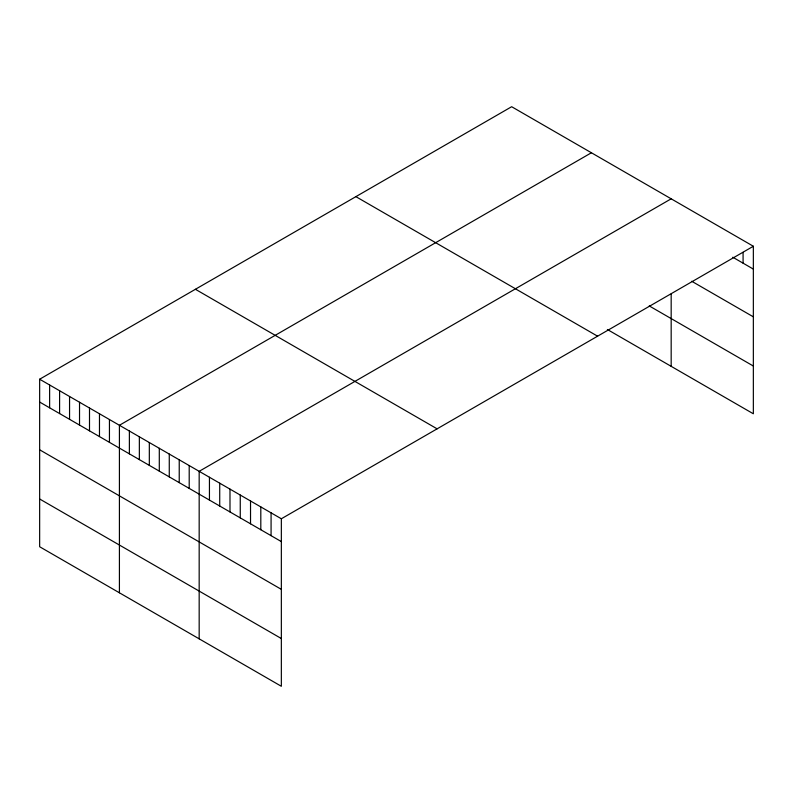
<?xml version="1.0" encoding="UTF-8"?>
<svg xmlns="http://www.w3.org/2000/svg" width="793" height="793" viewBox="0 0 793 793"><rect width="100%" height="100%" fill="white"/><g stroke="black" fill="none" stroke-linecap="round" stroke-linejoin="round"><path stroke-width="1.19" d="M39.65 379.223L281.346 518.771L281.346 686.282L39.65 546.744L39.65 379.223L511.654 106.718L753.35 246.256L753.35 413.777L607.359 329.491M591.409 152.762L119.416 425.276L119.416 592.787M671.175 198.815L199.172 471.32L199.172 638.841M281.346 518.771L753.35 246.256M732.801 257.229L753.35 269.095M691.714 281.257L753.35 316.833M649.239 305.92L753.35 366.029M355.888 196.644L597.595 336.192M195.405 289.296L437.112 428.844M39.65 402.051L281.346 541.599M39.65 449.8L281.346 589.348M39.65 498.995L281.346 638.534M743.081 252.343L743.081 263.157M671.175 293.985L671.175 366.336M271.077 512.833L271.077 535.662M260.808 506.905L260.808 529.734M250.529 500.978L250.529 523.806M240.259 495.04L240.259 517.879M229.99 489.112L229.99 511.941M219.72 483.185L219.72 506.013M209.441 477.257L209.441 500.086M189.2 465.57L189.2 488.399M179.228 459.811L179.228 482.64M169.266 454.052L169.266 476.88M159.294 448.293L159.294 471.131M149.322 442.544L149.322 465.372M139.35 436.784L139.35 459.613M129.378 431.025L129.378 453.854M109.444 419.517L109.444 442.345M99.472 413.758L99.472 436.586M89.5 408.008L89.5 430.837M79.528 402.249L79.528 425.078M69.556 396.49L69.556 419.319M59.594 390.731L59.594 413.569M49.622 384.982L49.622 407.81"/></g></svg>
